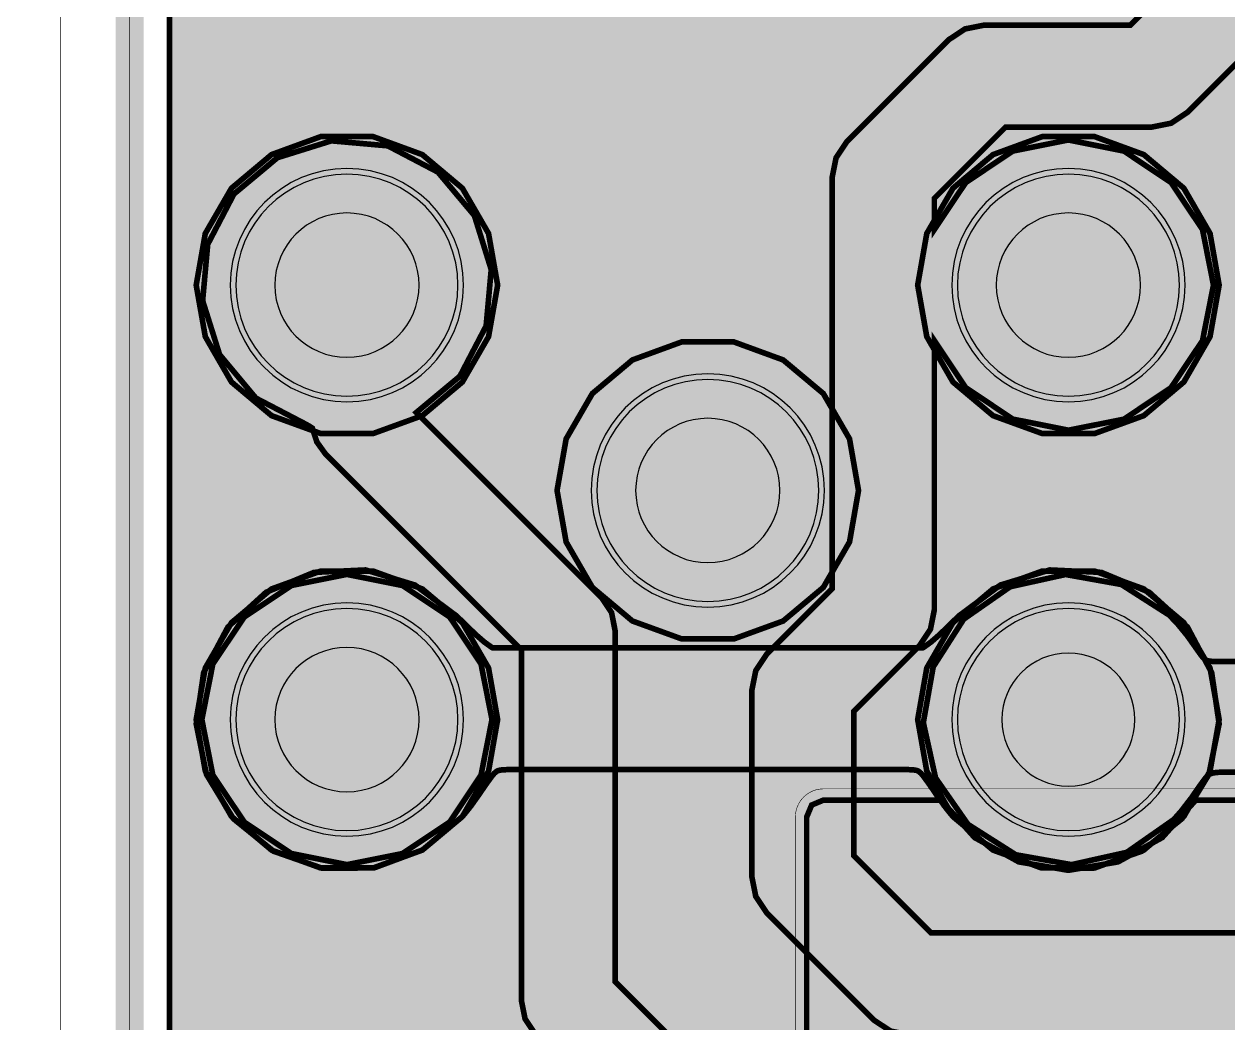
# Model space of a CAD drawing. Header units: millimetres. Extents: x -15.1 to 81.8, y -18.8 to 78.1.
# Drawn here: x -0.95 to 9.89, y 36.48 to 45.48 of the extents above; entities that cross this region are included whole.
import ezdxf

# ---------------------------------------------------------------- set-up
doc = ezdxf.new("R2010")
doc.units = ezdxf.units.MM
doc.header["$MEASUREMENT"] = 0
for name, color, linetype, true_color in [('Board-Outline-Layer', 7, 'Continuous', 0xff00ff), ('Bottom-Layer', 7, 'Continuous', 0x0000ff), ('Bottom-Paste-Mask-Layer', 7, 'Continuous', 0x800000), ('Bottom-Solder-Mask-Layer', 7, 'Continuous', 0xaa00ff), ('Hole-Layer', 7, 'Continuous', 0x222222), ('Inner1', 7, 'Continuous', 0x999966), ('Inner2', 7, 'Continuous', 0x008000), ('Multi-Layer', 7, 'Continuous', 0xc0c0c0), ('Top-Layer', 7, 'Continuous', 0xff0000), ('Top-Paste-Mask-Layer', 7, 'Continuous', 0x808080), ('Top-Silkscreen-Layer', 7, 'Continuous', 0xffcc00), ('Top-Solder-Mask-Layer', 7, 'Continuous', 0x800080)]:
    doc.layers.add(name, color=color, linetype=linetype, true_color=true_color)

msp = doc.modelspace()

# ---------------------------------------------------------------- hatches: boundary and pattern name
at = {"layer": 'Bottom-Layer'}
for points in [[(0.358, 53), (0.448, 53.684), (0.712, 54.321), (1.132, 54.868), (1.679, 55.288), (2.316, 55.552), (3, 55.642), (62, 55.642), (62.684, 55.552), (63.321, 55.288), (63.868, 54.868), (64.288, 54.321), (64.552, 53.684), (64.642, 53), (64.642, 3), (64.552, 2.316), (64.288, 1.679), (63.868, 1.132), (63.321, 0.712), (62.684, 0.448), (62, 0.358), (3, 0.358), (2.316, 0.448), (1.679, 0.712), (1.132, 1.132), (0.712, 1.679), (0.448, 2.316), (0.358, 3)], [(0.599, 43.125), (0.681, 42.661), (0.917, 42.252), (1.278, 41.949), (1.721, 41.788), (2.193, 41.788), (2.636, 41.949), (2.997, 42.252), (3.233, 42.661), (3.315, 43.125), (3.233, 43.59), (2.997, 43.998), (2.636, 44.301), (2.193, 44.463), (1.721, 44.463), (1.278, 44.301), (0.917, 43.998), (0.681, 43.59)], [(7.099, 43.125), (7.181, 42.661), (7.417, 42.252), (7.778, 41.949), (8.221, 41.788), (8.693, 41.788), (9.136, 41.949), (9.497, 42.252), (9.733, 42.661), (9.815, 43.125), (9.733, 43.59), (9.497, 43.998), (9.136, 44.301), (8.693, 44.463), (8.221, 44.463), (7.778, 44.301), (7.417, 43.998), (7.181, 43.59)], [(0.957, 43.125, 1), (2.957, 43.125, 1)], [(7.457, 43.125, 1), (9.457, 43.125, 1)], [(4.208, 41.275, 1), (6.208, 41.275, 1)], [(3.258, 39.864), (3.193, 39.911), (3.118, 39.976), (2.944, 40.145), (2.57, 40.423), (2.125, 40.559), (1.66, 40.537), (1.229, 40.358), (0.885, 40.045), (0.666, 39.633), (0.599, 39.172), (0.692, 38.716), (0.934, 38.318), (1.296, 38.025), (1.736, 37.871), (2.202, 37.875), (2.639, 38.037), (2.996, 38.336), (3.005, 38.347), (3.011, 38.354), (3.017, 38.361), (3.06, 38.415), (3.066, 38.423), (3.072, 38.43), (3.148, 38.537), (3.151, 38.541), (3.153, 38.545), (3.217, 38.638), (3.269, 38.709), (3.284, 38.726), (3.297, 38.738), (3.305, 38.744), (3.311, 38.748), (3.318, 38.751), (3.33, 38.754), (3.353, 38.758), (3.397, 38.76), (7.017, 38.76), (7.061, 38.758), (7.084, 38.754), (7.096, 38.751), (7.103, 38.748), (7.109, 38.744), (7.117, 38.738), (7.13, 38.726), (7.145, 38.709), (7.197, 38.638), (7.261, 38.545), (7.263, 38.541), (7.266, 38.537), (7.342, 38.43), (7.348, 38.423), (7.354, 38.415), (7.397, 38.361), (7.403, 38.354), (7.409, 38.347), (7.418, 38.336), (7.775, 38.037), (8.212, 37.875), (8.678, 37.871), (9.118, 38.025), (9.48, 38.318), (9.722, 38.716), (9.815, 39.172), (9.748, 39.633), (9.529, 40.045), (9.185, 40.358), (8.754, 40.537), (8.289, 40.559), (7.844, 40.423), (7.47, 40.145), (7.296, 39.976), (7.221, 39.911), (7.156, 39.864), (7.143, 39.857), (3.27, 39.857)], [(0.957, 39.211, 1), (2.957, 39.211, 1)], [(7.457, 39.211, 1), (9.457, 39.211, 1)]]:
    msp.add_hatch(color=256, dxfattribs=at).paths.add_polyline_path(points)
at = {"layer": 'Bottom-Paste-Mask-Layer'}
for points in [[(0.957, 43.125, 1), (2.957, 43.125, 1)], [(7.457, 43.125, 1), (9.457, 43.125, 1)], [(4.208, 41.275, 1), (6.208, 41.275, 1)], [(0.957, 39.211, 1), (2.957, 39.211, 1)], [(7.457, 39.211, 1), (9.457, 39.211, 1)]]:
    msp.add_hatch(color=256, dxfattribs=at).paths.add_polyline_path(points)
at = {"layer": 'Bottom-Solder-Mask-Layer'}
for points in [[(0.906, 43.125, 1), (3.008, 43.125, 1)], [(7.406, 43.125, 1), (9.508, 43.125, 1)], [(4.157, 41.275, 1), (6.259, 41.275, 1)], [(0.906, 39.211, 1), (3.008, 39.211, 1)], [(7.406, 39.211, 1), (9.508, 39.211, 1)]]:
    msp.add_hatch(color=256, dxfattribs=at).paths.add_polyline_path(points)
at = {"layer": 'Hole-Layer'}
for points in [[(1.307, 43.125, 1), (2.607, 43.125, 1)], [(7.807, 43.125, 1), (9.107, 43.125, 1)], [(4.558, 41.275, 1), (5.858, 41.275, 1)], [(1.307, 39.211, 1), (2.607, 39.211, 1)], [(7.858, 39.211, 1), (9.056, 39.211, 1)]]:
    msp.add_hatch(color=256, dxfattribs=at).paths.add_polyline_path(points)
at = {"layer": 'Inner1'}
for points in [[(0.358, 53), (0.448, 53.684), (0.712, 54.321), (1.132, 54.868), (1.679, 55.288), (2.316, 55.552), (3, 55.642), (62, 55.642), (62.684, 55.552), (63.321, 55.288), (63.868, 54.868), (64.288, 54.321), (64.552, 53.684), (64.642, 53), (64.642, 3), (64.552, 2.316), (64.288, 1.679), (63.868, 1.132), (63.321, 0.712), (62.684, 0.448), (62, 0.358), (3, 0.358), (2.316, 0.448), (1.679, 0.712), (1.132, 1.132), (0.712, 1.679), (0.448, 2.316), (0.358, 3)], [(0.599, 43.125), (0.681, 42.661), (0.917, 42.252), (1.278, 41.949), (1.721, 41.788), (2.193, 41.788), (2.636, 41.949), (2.997, 42.252), (3.233, 42.661), (3.315, 43.125), (3.233, 43.59), (2.997, 43.998), (2.636, 44.301), (2.193, 44.463), (1.721, 44.463), (1.278, 44.301), (0.917, 43.998), (0.681, 43.59)], [(7.099, 43.125), (7.181, 42.661), (7.417, 42.252), (7.778, 41.949), (8.221, 41.788), (8.693, 41.788), (9.136, 41.949), (9.497, 42.252), (9.733, 42.661), (9.815, 43.125), (9.733, 43.59), (9.497, 43.998), (9.136, 44.301), (8.693, 44.463), (8.221, 44.463), (7.778, 44.301), (7.417, 43.998), (7.181, 43.59)], [(0.599, 39.211), (0.681, 38.747), (0.917, 38.338), (1.278, 38.035), (1.721, 37.874), (2.193, 37.874), (2.636, 38.035), (2.997, 38.338), (3.233, 38.747), (3.315, 39.211), (3.233, 39.676), (2.997, 40.084), (2.636, 40.388), (2.193, 40.549), (1.721, 40.549), (1.278, 40.388), (0.917, 40.084), (0.681, 39.676)], [(7.099, 39.211), (7.181, 38.747), (7.417, 38.338), (7.778, 38.035), (8.221, 37.874), (8.693, 37.874), (9.136, 38.035), (9.497, 38.338), (9.733, 38.747), (9.815, 39.211), (9.733, 39.676), (9.497, 40.084), (9.136, 40.388), (8.693, 40.549), (8.221, 40.549), (7.778, 40.388), (7.417, 40.084), (7.181, 39.676)]]:
    msp.add_hatch(color=256, dxfattribs=at).paths.add_polyline_path(points)
at = {"layer": 'Inner2'}
for points in [[(7.665, 31.901), (6.169, 31.901), (6.432, 32.272), (6.558, 32.709), (6.532, 33.163), (6.358, 33.584), (6.055, 33.923), (5.657, 34.143), (5.208, 34.219), (4.76, 34.143), (4.361, 33.923), (4.058, 33.584), (3.884, 33.163), (3.859, 32.709), (3.985, 32.272), (4.248, 31.901), (2.749, 31.901), (2.373, 32.09), (1.957, 32.156), (1.541, 32.09), (1.165, 31.901), (0.358, 31.901), (0.358, 53), (0.448, 53.684), (0.712, 54.321), (1.132, 54.868), (1.679, 55.288), (2.316, 55.552), (3, 55.642), (12.246, 55.642), (12.246, 53.865), (12.243, 53.818), (12.242, 53.77), (12.243, 53.723), (12.246, 53.675), (12.246, 51.325), (12.243, 51.278), (12.242, 51.23), (12.243, 51.183), (12.246, 51.135), (12.246, 48.803), (11.602, 48.803), (9.99, 50.414), (9.795, 50.738), (9.659, 51.091), (9.659, 51.869), (9.56, 52.239), (9.29, 52.509), (8.92, 52.608), (7.242, 52.608), (6.872, 52.509), (6.601, 52.239), (6.502, 51.869), (6.502, 50.414), (6.601, 50.045), (6.872, 49.774), (7.242, 49.675), (8.349, 49.675), (8.478, 49.575), (8.598, 49.464), (10.673, 47.389), (10.942, 47.21), (11.259, 47.147), (12.246, 47.147), (12.246, 32.053), (12.201, 31.946), (12.093, 31.901), (9.249, 31.901), (8.873, 32.09), (8.457, 32.156), (8.041, 32.09)], [(0.599, 43.125), (0.681, 42.661), (0.917, 42.252), (1.278, 41.949), (1.721, 41.788), (2.193, 41.788), (2.636, 41.949), (2.997, 42.252), (3.233, 42.661), (3.315, 43.125), (3.233, 43.59), (2.997, 43.998), (2.636, 44.301), (2.193, 44.463), (1.721, 44.463), (1.278, 44.301), (0.917, 43.998), (0.681, 43.59)], [(7.099, 43.125), (7.181, 42.661), (7.417, 42.252), (7.778, 41.949), (8.221, 41.788), (8.693, 41.788), (9.136, 41.949), (9.497, 42.252), (9.733, 42.661), (9.815, 43.125), (9.733, 43.59), (9.497, 43.998), (9.136, 44.301), (8.693, 44.463), (8.221, 44.463), (7.778, 44.301), (7.417, 43.998), (7.181, 43.59)], [(3.85, 41.275), (3.932, 40.811), (4.168, 40.402), (4.529, 40.099), (4.972, 39.938), (5.444, 39.938), (5.887, 40.099), (6.249, 40.402), (6.485, 40.811), (6.566, 41.275), (6.485, 41.74), (6.249, 42.148), (5.887, 42.451), (5.444, 42.613), (4.972, 42.613), (4.529, 42.451), (4.168, 42.148), (3.932, 41.74)], [(0.599, 39.211), (0.681, 38.747), (0.917, 38.338), (1.278, 38.035), (1.721, 37.874), (2.193, 37.874), (2.636, 38.035), (2.997, 38.338), (3.233, 38.747), (3.315, 39.211), (3.233, 39.676), (2.997, 40.084), (2.636, 40.388), (2.193, 40.549), (1.721, 40.549), (1.278, 40.388), (0.917, 40.084), (0.681, 39.676)], [(7.099, 39.211), (7.181, 38.747), (7.417, 38.338), (7.778, 38.035), (8.221, 37.874), (8.693, 37.874), (9.136, 38.035), (9.497, 38.338), (9.733, 38.747), (9.815, 39.211), (9.733, 39.676), (9.497, 40.084), (9.136, 40.388), (8.693, 40.549), (8.221, 40.549), (7.778, 40.388), (7.417, 40.084), (7.181, 39.676)], [(6.566, 32.861), (6.512, 33.243), (6.351, 33.595), (6.099, 33.887), (6.099, 38.333), (6.144, 38.441), (6.251, 38.486), (7.309, 38.486), (7.612, 38.148), (8.01, 37.929), (8.457, 37.853), (8.904, 37.929), (9.302, 38.148), (9.605, 38.486), (39.24, 38.486), (39.49, 38.258), (39.789, 38.1), (39.386, 37.86), (39.088, 37.497), (38.931, 37.055), (38.935, 36.585), (39.098, 36.145), (39.401, 35.787), (39.808, 35.553), (40.271, 35.472), (40.733, 35.553), (41.14, 35.787), (41.443, 36.145), (41.606, 36.585), (41.61, 37.055), (41.453, 37.497), (41.155, 37.86), (40.752, 38.1), (41.051, 38.258), (41.301, 38.486), (42.527, 38.486), (42.265, 38.322), (42.105, 38.058), (42.083, 37.75), (42.202, 37.465), (42.437, 37.265), (42.737, 37.194), (43.037, 37.265), (43.272, 37.465), (43.392, 37.75), (43.369, 38.058), (43.209, 38.322), (42.947, 38.486), (50.295, 38.486), (50.477, 38.237), (50.752, 38.097), (51.06, 38.097), (51.335, 38.235), (51.518, 38.484), (51.61, 38.432), (51.647, 38.333), (51.647, 31.764), (51.602, 31.656), (51.494, 31.611), (9.544, 31.611), (9.175, 31.95), (8.708, 32.132), (8.206, 32.132), (7.739, 31.95), (7.37, 31.611), (6.251, 31.611), (6.144, 31.656), (6.099, 31.764), (6.099, 31.836), (6.351, 32.128), (6.512, 32.479)]]:
    msp.add_hatch(color=256, dxfattribs=at).paths.add_polyline_path(points)
at = {"layer": 'Multi-Layer'}
for points in [[(0.957, 43.125, 1), (2.957, 43.125, 1)], [(0.957, 43.125, 1), (2.957, 43.125, 1)], [(0.957, 43.125, 1), (2.957, 43.125, 1)], [(7.457, 43.125, 1), (9.457, 43.125, 1)], [(7.457, 43.125, 1), (9.457, 43.125, 1)], [(7.457, 43.125, 1), (9.457, 43.125, 1)], [(4.208, 41.275, 1), (6.208, 41.275, 1)], [(4.208, 41.275, 1), (6.208, 41.275, 1)], [(4.208, 41.275, 1), (6.208, 41.275, 1)], [(0.957, 39.211, 1), (2.957, 39.211, 1)], [(0.957, 39.211, 1), (2.957, 39.211, 1)], [(0.957, 39.211, 1), (2.957, 39.211, 1)], [(7.457, 39.211, 1), (9.457, 39.211, 1)], [(7.457, 39.211, 1), (9.457, 39.211, 1)], [(7.457, 39.211, 1), (9.457, 39.211, 1)]]:
    msp.add_hatch(color=256, dxfattribs=at).paths.add_polyline_path(points)
at = {"layer": 'Top-Layer'}
for points in [[(24.033, 0.493), (24.137, 0.411), (24.258, 0.358), (3, 0.358), (2.316, 0.448), (1.679, 0.712), (1.132, 1.132), (0.712, 1.679), (0.448, 2.316), (0.358, 3), (0.358, 53), (0.448, 53.684), (0.712, 54.321), (1.132, 54.868), (1.679, 55.288), (2.316, 55.552), (3, 55.642), (62, 55.642), (62.684, 55.552), (63.321, 55.288), (63.868, 54.868), (64.288, 54.321), (64.552, 53.684), (64.642, 53), (64.642, 3), (64.552, 2.316), (64.288, 1.679), (63.868, 1.132), (63.321, 0.712), (62.684, 0.448), (62, 0.358), (43.802, 0.358), (43.924, 0.411), (44.028, 0.493), (45.074, 1.539), (45.29, 1.69), (45.545, 1.757), (45.638, 1.779), (45.72, 1.83), (45.813, 1.775), (45.92, 1.756), (46.62, 1.756), (46.696, 1.765), (46.768, 1.793), (46.973, 1.874), (47.192, 1.902), (47.301, 1.902), (47.464, 1.868), (47.599, 1.771), (47.713, 1.65), (47.872, 1.606), (48.672, 1.606), (48.837, 1.654), (48.951, 1.783), (49.054, 1.507), (49.273, 1.312), (49.559, 1.241), (51.435, 1.241), (51.741, 1.323), (51.965, 1.547), (52.047, 1.853), (52.047, 10.132), (51.965, 10.438), (51.741, 10.662), (51.435, 10.744), (49.559, 10.744), (49.253, 10.662), (49.029, 10.438), (48.947, 10.132), (48.947, 8.131), (48.833, 8.254), (48.672, 8.3), (47.872, 8.3), (47.68, 8.233), (47.572, 8.06), (47.446, 7.983), (47.301, 7.956), (47.192, 7.956), (46.989, 7.989), (46.808, 8.087), (46.719, 8.134), (46.62, 8.15), (45.92, 8.15), (45.813, 8.131), (45.72, 8.076), (45.627, 8.131), (45.52, 8.15), (44.82, 8.15), (44.603, 8.06), (44.513, 7.843), (44.513, 7.695), (44.484, 7.491), (44.4, 7.303), (44.311, 7.152), (44.281, 6.98), (44.281, 6.758), (44.119, 6.473), (44.127, 6.146), (44.303, 5.87), (44.596, 5.723), (44.923, 5.749), (45.189, 5.939), (45.32, 6.24), (45.276, 6.564), (45.276, 6.754), (45.402, 6.811), (45.537, 6.836), (45.635, 6.858), (45.72, 6.91), (45.813, 6.855), (45.92, 6.836), (46.62, 6.836), (46.686, 6.843), (46.748, 6.864), (46.965, 6.936), (47.192, 6.96), (47.301, 6.96), (47.485, 6.918), (47.632, 6.801), (47.739, 6.716), (47.872, 6.686), (48.672, 6.686), (48.833, 6.731), (48.947, 6.855), (48.947, 5.591), (48.833, 5.714), (48.672, 5.76), (47.872, 5.76), (47.691, 5.701), (47.579, 5.546), (47.45, 5.464), (47.301, 5.436), (47.192, 5.436), (46.983, 5.467), (46.792, 5.558), (46.71, 5.597), (46.62, 5.61), (45.92, 5.61), (45.813, 5.591), (45.72, 5.536), (45.627, 5.591), (45.52, 5.61), (44.82, 5.61), (44.674, 5.573), (44.563, 5.471), (44.495, 5.409), (44.405, 5.386), (44.215, 5.348), (44.053, 5.24), (43.82, 5.007), (43.519, 4.866), (43.337, 4.59), (43.324, 4.259), (43.487, 3.97), (43.776, 3.807), (44.107, 3.82), (44.383, 4.003), (44.524, 4.303), (44.586, 4.365), (44.637, 4.348), (44.686, 4.326), (44.752, 4.303), (44.82, 4.296), (45.52, 4.296), (45.627, 4.315), (45.72, 4.37), (45.813, 4.315), (45.92, 4.296), (46.62, 4.296), (46.695, 4.305), (46.766, 4.332), (46.972, 4.413), (47.192, 4.44), (47.301, 4.44), (47.465, 4.405), (47.602, 4.307), (47.715, 4.189), (47.872, 4.146), (48.672, 4.146), (48.833, 4.191), (48.947, 4.315), (48.947, 3.051), (48.833, 3.174), (48.672, 3.22), (47.872, 3.22), (47.692, 3.162), (47.58, 3.008), (47.451, 2.926), (47.301, 2.897), (47.192, 2.897), (46.982, 2.928), (46.791, 3.019), (46.709, 3.057), (46.62, 3.07), (45.92, 3.07), (45.813, 3.051), (45.72, 2.996), (45.627, 3.051), (45.52, 3.07), (44.82, 3.07), (44.604, 2.981), (44.513, 2.766), (44.461, 2.512), (44.316, 2.297), (43.427, 1.408), (38.755, 1.408), (38.891, 1.644), (39.066, 1.853), (42.448, 5.235), (42.564, 5.409), (42.605, 5.614), (42.605, 10.395), (42.606, 10.41), (42.74, 10.686), (42.74, 10.993), (42.608, 11.269), (42.368, 11.461), (42.069, 11.529), (41.77, 11.461), (41.53, 11.269), (41.398, 10.993), (41.398, 10.686), (41.532, 10.41), (41.533, 10.395), (41.533, 5.836), (38.005, 2.308), (37.512, 1.843), (36.992, 1.408), (30.517, 1.408), (30.538, 1.498), (30.545, 1.591), (30.545, 11.546), (30.463, 11.852), (30.239, 12.076), (29.933, 12.158), (27.877, 12.158), (27.571, 12.076), (27.347, 11.852), (27.265, 11.546), (27.265, 1.591), (27.272, 1.498), (27.293, 1.408), (24.634, 1.408), (24.286, 1.756), (24.903, 1.756), (24.991, 1.769), (25.072, 1.806), (25.265, 1.896), (25.475, 1.927), (25.584, 1.927), (25.734, 1.898), (25.864, 1.815), (25.975, 1.663), (26.155, 1.606), (26.955, 1.606), (27.172, 1.696), (27.262, 1.913), (27.262, 2.913), (27.172, 3.13), (26.955, 3.22), (26.155, 3.22), (25.994, 3.175), (25.881, 3.052), (25.746, 2.956), (25.584, 2.923), (25.475, 2.923), (25.256, 2.95), (25.052, 3.032), (24.98, 3.061), (24.903, 3.07), (24.203, 3.07), (24.096, 3.051), (24.003, 2.996), (23.91, 3.051), (23.803, 3.07), (23.539, 3.117), (23.307, 3.253), (19.311, 7.249), (19.311, 8.024), (19.35, 8.229), (19.463, 8.404), (19.663, 8.502), (19.744, 8.71), (19.744, 9.41), (19.744, 9.426), (19.743, 9.441), (19.88, 9.93), (19.848, 10.436), (19.651, 10.903), (19.311, 11.279), (19.311, 13.329), (20.665, 14.683), (21.837, 14.683), (22.043, 14.724), (22.216, 14.84), (23.852, 16.475), (23.968, 16.649), (24.009, 16.854), (24.009, 19.903), (25.038, 20.932), (25.154, 21.106), (25.195, 21.311), (25.195, 23.7), (25.154, 23.905), (25.038, 24.079), (24.247, 24.87), (24.903, 24.87), (25.008, 24.888), (25.1, 24.941), (25.275, 25.042), (25.475, 25.077), (25.584, 25.077), (25.727, 25.051), (25.852, 24.976), (25.957, 24.792), (26.155, 24.72), (26.955, 24.72), (27.172, 24.81), (27.262, 25.027), (27.262, 26.027), (27.172, 26.244), (26.955, 26.334), (26.155, 26.334), (26.027, 26.306), (25.922, 26.228), (25.77, 26.113), (25.584, 26.072), (25.475, 26.072), (25.242, 26.095), (25.019, 26.162), (24.962, 26.179), (24.903, 26.184), (24.203, 26.184), (24.096, 26.165), (24.003, 26.11), (23.91, 26.165), (23.803, 26.184), (23.444, 26.184), (23.905, 26.645), (24.021, 26.819), (24.062, 27.024), (24.062, 27.031), (24.066, 27.234), (24.08, 27.436), (24.14, 27.416), (24.203, 27.41), (24.903, 27.41), (24.971, 27.417), (25.035, 27.44), (25.249, 27.514), (25.475, 27.539), (25.584, 27.539), (25.767, 27.497), (25.913, 27.378), (26.02, 27.291), (26.155, 27.26), (26.955, 27.26), (27.172, 27.35), (27.262, 27.567), (27.262, 28.567), (27.172, 28.784), (26.955, 28.874), (26.155, 28.874), (25.965, 28.809), (25.856, 28.64), (25.73, 28.562), (25.584, 28.535), (25.475, 28.535), (25.27, 28.568), (25.087, 28.663), (25, 28.709), (24.903, 28.724), (24.66, 28.724), (24.873, 28.875), (25.004, 29.101), (25.029, 29.361), (24.944, 29.607), (24.764, 29.796), (24.521, 29.892), (24.508, 29.906), (24.483, 29.929), (24.458, 29.95), (24.903, 29.95), (24.993, 29.963), (25.075, 30.002), (25.265, 30.093), (25.475, 30.124), (25.584, 30.124), (25.733, 30.095), (25.862, 30.014), (25.974, 29.859), (26.155, 29.8), (26.955, 29.8), (27.172, 29.89), (27.262, 30.107), (27.262, 31.107), (27.172, 31.324), (26.955, 31.414), (26.155, 31.414), (25.997, 31.371), (25.884, 31.253), (25.748, 31.154), (25.584, 31.12), (25.475, 31.12), (25.255, 31.147), (25.049, 31.227), (24.978, 31.255), (24.903, 31.264), (24.203, 31.264), (24.096, 31.245), (24.003, 31.19), (23.91, 31.245), (23.803, 31.264), (23.751, 31.264), (23.571, 31.282), (23.398, 31.334), (23.257, 31.408), (23.1, 31.433), (19.882, 31.433), (19.692, 31.395), (19.53, 31.287), (18.713, 30.47), (18.482, 30.288), (18.395, 30.006), (18.395, 28.522), (18.148, 28.518), (17.905, 28.476), (17.809, 28.547), (17.72, 28.628), (17.496, 28.777), (17.233, 28.829), (16.889, 28.829), (16.833, 28.846), (16.775, 28.851), (16.075, 28.851), (15.968, 28.832), (15.875, 28.777), (15.782, 28.832), (15.675, 28.851), (14.975, 28.851), (14.856, 28.828), (14.756, 28.76), (14.595, 28.651), (14.404, 28.612), (14.295, 28.612), (14.154, 28.637), (14.03, 28.71), (13.935, 28.917), (13.723, 29.002), (12.923, 29.002), (12.706, 28.912), (12.616, 28.694), (12.616, 27.694), (12.706, 27.477), (12.923, 27.387), (13.723, 27.387), (13.838, 27.409), (13.936, 27.472), (14.101, 27.579), (14.295, 27.617), (14.404, 27.617), (14.65, 27.599), (14.891, 27.548), (14.933, 27.54), (14.975, 27.537), (15.675, 27.537), (15.782, 27.556), (15.875, 27.611), (15.968, 27.556), (16.075, 27.537), (16.177, 27.537), (16.336, 27.474), (16.506, 27.453), (16.785, 27.453), (16.696, 26.962), (16.762, 26.467), (16.978, 26.017), (17.322, 25.655), (17.76, 25.416), (18.251, 25.325), (18.746, 25.389), (19.437, 25.389), (19.654, 25.479), (19.744, 25.696), (19.744, 26.245), (19.883, 26.726), (19.867, 27.226), (19.697, 27.696), (19.39, 28.091), (19.39, 29.739), (20.088, 30.438), (21.798, 30.438), (21.714, 30.331), (21.684, 30.199), (21.684, 30.037), (21.605, 29.768), (21.684, 29.499), (21.703, 29.392), (21.758, 29.299), (21.703, 29.205), (21.684, 29.099), (21.684, 28.695), (21.652, 28.596), (21.641, 28.491), (21.641, 26.399), (21.125, 25.883), (20.932, 25.787), (20.719, 25.754), (20.187, 25.754), (19.97, 25.664), (19.88, 25.446), (19.88, 24.746), (19.97, 24.529), (20.187, 24.439), (21.39, 24.439), (18.374, 21.424), (18.258, 21.25), (18.217, 21.045), (18.217, 20.56), (18.171, 20.397), (18.045, 20.283), (17.877, 20.252), (17.751, 20.308), (17.614, 20.327), (17.347, 20.327), (17.114, 20.35), (16.891, 20.416), (16.834, 20.433), (16.775, 20.439), (16.075, 20.439), (15.968, 20.42), (15.875, 20.365), (15.782, 20.42), (15.675, 20.439), (14.975, 20.439), (14.865, 20.419), (14.77, 20.36), (14.6, 20.256), (14.404, 20.22), (14.295, 20.22), (14.152, 20.246), (14.028, 20.319), (13.927, 20.512), (13.723, 20.589), (12.923, 20.589), (12.706, 20.499), (12.616, 20.282), (12.616, 19.282), (12.706, 19.064), (12.923, 18.974), (13.723, 18.974), (13.846, 19), (13.949, 19.073), (14.106, 19.185), (14.295, 19.224), (14.404, 19.224), (14.641, 19.204), (14.87, 19.143), (14.922, 19.129), (14.975, 19.124), (15.675, 19.124), (15.782, 19.143), (15.875, 19.198), (15.968, 19.143), (16.075, 19.124), (16.775, 19.124), (16.88, 19.143), (16.972, 19.196), (17.098, 19.276), (17.24, 19.322), (17.046, 18.916), (16.979, 18.471), (17.047, 18.026), (17.242, 17.62), (17.548, 17.29), (17.937, 17.065), (18.376, 16.964), (18.825, 16.996), (19.503, 16.996), (19.721, 17.086), (19.811, 17.303), (19.811, 17.727), (19.974, 18.159), (20, 18.621), (19.885, 19.068), (19.641, 19.461), (19.289, 19.761), (19.289, 20.823), (21.568, 23.101), (21.568, 22.552), (21.587, 22.445), (21.642, 22.352), (21.587, 22.259), (21.568, 22.152), (21.568, 21.452), (21.584, 21.353), (21.631, 21.265), (21.728, 21.084), (21.762, 20.881), (21.762, 18.074), (21.177, 17.489), (20.984, 17.393), (20.771, 17.36), (20.253, 17.36), (20.036, 17.27), (19.946, 17.053), (19.946, 16.353), (20.036, 16.136), (20.253, 16.046), (21.503, 16.046), (21.721, 16.136), (21.811, 16.353), (21.811, 16.438), (21.844, 16.651), (21.939, 16.844), (22.612, 17.516), (22.719, 17.677), (22.757, 17.868), (22.757, 20.881), (22.782, 21.107), (22.854, 21.324), (22.875, 21.386), (22.882, 21.452), (22.882, 22.152), (22.863, 22.259), (22.808, 22.352), (22.819, 22.365), (22.829, 22.379), (22.94, 22.428), (23.036, 22.503), (23.253, 22.72), (23.539, 22.849), (23.724, 23.103), (23.758, 23.416), (23.633, 23.704), (23.381, 23.892), (23.069, 23.93), (22.779, 23.809), (22.588, 23.559), (22.581, 23.559), (22.575, 23.559), (22.026, 23.559), (23.038, 24.572), (23.042, 24.576), (23.046, 24.58), (23.084, 24.523), (23.13, 24.471), (24.123, 23.478), (24.123, 21.533), (23.094, 20.504), (22.978, 20.33), (22.937, 20.125), (22.937, 17.076), (21.615, 15.755), (20.443, 15.755), (20.238, 15.714), (20.064, 15.598), (18.509, 14.043), (18.312, 13.846), (18.239, 13.577), (18.239, 11.597), (18.155, 11.587), (18.071, 11.573), (17.988, 11.632), (17.912, 11.7), (17.75, 11.808), (17.56, 11.846), (17.312, 11.846), (17.104, 11.877), (16.915, 11.969), (16.832, 12.01), (16.74, 12.024), (16.04, 12.024), (15.933, 12.005), (15.84, 11.95), (15.747, 12.005), (15.64, 12.024), (14.94, 12.024), (14.866, 12.015), (14.796, 11.988), (14.589, 11.908), (14.369, 11.881), (14.295, 11.881), (14.128, 11.917), (13.991, 12.017), (13.878, 12.132), (13.723, 12.174), (12.923, 12.174), (12.706, 12.084), (12.616, 11.867), (12.616, 10.867), (12.706, 10.649), (12.923, 10.559), (13.723, 10.559), (13.906, 10.619), (14.017, 10.776), (14.145, 10.857), (14.295, 10.886), (14.369, 10.886), (14.577, 10.854), (14.767, 10.763), (14.849, 10.723), (14.94, 10.709), (15.64, 10.709), (15.747, 10.728), (15.84, 10.783), (15.933, 10.728), (16.04, 10.709), (16.74, 10.709), (16.814, 10.718), (16.883, 10.744), (16.961, 10.781), (17.043, 10.81), (16.877, 10.314), (16.89, 9.79), (17.081, 9.303), (17.426, 8.909), (17.884, 8.657), (17.944, 8.522), (18.06, 8.43), (18.193, 8.246), (18.239, 8.024), (18.239, 7.022), (18.292, 6.79), (18.441, 6.603), (19.311, 5.733), (18.322, 5.733), (18.105, 5.643), (18.015, 5.426), (18.015, 4.226), (18.105, 4.009), (18.322, 3.919), (18.444, 3.919), (18.516, 3.795), (18.541, 3.655), (18.541, 3.492), (18.366, 3.221), (18.354, 2.898), (18.508, 2.614), (18.785, 2.447), (19.108, 2.445), (19.387, 2.608), (19.545, 2.89), (19.537, 3.213), (19.537, 3.655), (19.556, 3.895), (19.614, 4.129), (19.625, 4.177), (19.629, 4.226), (19.629, 5.415), (22.557, 2.487), (22.716, 2.269), (22.8, 2.014), (22.82, 1.943), (22.857, 1.879), (22.9, 1.68), (23.014, 1.512)], [(5.739, 39.801), (5.64, 39.651), (5.605, 39.475), (5.605, 37.795), (5.64, 37.619), (5.739, 37.47), (6.704, 36.504), (6.854, 36.405), (7.029, 36.37), (11.022, 36.37), (11.771, 35.62), (11.757, 35.543), (11.72, 35.473), (11.543, 35.366), (11.473, 35.171), (11.473, 34.171), (11.563, 33.954), (11.78, 33.864), (12.58, 33.864), (12.797, 33.954), (12.887, 34.171), (12.887, 35.171), (12.862, 35.293), (12.791, 35.394), (12.717, 35.501), (12.691, 35.628), (12.691, 35.811), (12.656, 35.986), (12.556, 36.136), (11.537, 37.154), (11.388, 37.254), (11.212, 37.289), (7.22, 37.289), (6.524, 37.985), (6.524, 39.285), (7.114, 39.875), (7.214, 40.024), (7.249, 40.2), (7.249, 42.625), (7.532, 42.201), (7.956, 41.918), (8.457, 41.818), (8.957, 41.917), (9.381, 42.201), (9.665, 42.625), (9.764, 43.125), (9.665, 43.626), (9.381, 44.05), (8.957, 44.333), (8.457, 44.433), (7.956, 44.333), (7.532, 44.049), (7.249, 43.625), (7.249, 43.907), (7.891, 44.549), (9.208, 44.549), (9.383, 44.584), (9.533, 44.684), (11.528, 46.679), (11.628, 46.828), (11.663, 47.004), (11.663, 50.317), (11.664, 50.33), (11.664, 50.333), (11.666, 50.338), (11.669, 50.344), (11.686, 50.371), (11.939, 50.7), (12.06, 51.098), (12.033, 51.512), (11.861, 51.89), (11.567, 52.183), (11.188, 52.354), (10.773, 52.379), (10.377, 52.257), (10.048, 52.003), (9.831, 51.649), (9.753, 51.241), (9.823, 50.832), (10.034, 50.474), (10.357, 50.213), (10.547, 50.108), (10.618, 50.061), (10.678, 50.014), (10.695, 49.998), (10.71, 49.981), (10.721, 49.965), (10.729, 49.952), (10.735, 49.939), (10.739, 49.925), (10.742, 49.909), (10.743, 49.879), (10.743, 47.195), (9.017, 45.468), (7.701, 45.468), (7.525, 45.433), (7.376, 45.334), (6.464, 44.422), (6.364, 44.273), (6.329, 44.097), (6.329, 40.391)], [(9.52, 27.059), (9.183, 27.385), (8.754, 27.571), (8.286, 27.594), (7.841, 27.451), (7.474, 27.16), (7.233, 26.758), (7.15, 26.298), (7.233, 25.837), (7.474, 25.436), (7.841, 25.145), (8.286, 25.002), (8.754, 25.024), (9.183, 25.211), (9.52, 25.536), (9.52, 25.182), (9.552, 25.02), (9.643, 24.884), (11.231, 23.296), (11.368, 23.204), (11.529, 23.172), (14.196, 23.172), (14.215, 23.171), (14.234, 23.166), (14.337, 22.976), (14.539, 22.901), (15.239, 22.901), (15.345, 22.92), (15.439, 22.975), (15.532, 22.92), (15.639, 22.901), (16.339, 22.901), (16.445, 22.92), (16.539, 22.975), (16.712, 23.077), (16.91, 23.112), (16.92, 23.112), (17.067, 22.817), (17.345, 22.64), (17.675, 22.633), (17.96, 22.798), (18.118, 23.088), (18.104, 23.417), (17.921, 23.691), (17.622, 23.83), (17.49, 23.962), (17.329, 24.07), (17.138, 24.108), (16.91, 24.108), (16.676, 24.13), (16.451, 24.195), (16.396, 24.21), (16.339, 24.216), (15.639, 24.216), (15.532, 24.196), (15.439, 24.142), (15.345, 24.196), (15.239, 24.216), (14.539, 24.216), (14.371, 24.166), (14.258, 24.032), (14.228, 24.02), (14.196, 24.016), (11.704, 24.016), (10.363, 25.356), (10.363, 26.151), (11.062, 25.453), (11.198, 25.361), (11.36, 25.329), (11.958, 25.329), (11.976, 25.328), (11.994, 25.324), (11.994, 25.054), (12.084, 24.837), (12.301, 24.747), (13.301, 24.747), (13.518, 24.837), (13.608, 25.054), (13.608, 26.254), (13.518, 26.471), (13.301, 26.561), (12.301, 26.561), (12.084, 26.471), (11.994, 26.254), (11.994, 26.178), (11.976, 26.174), (11.958, 26.172), (11.534, 26.172), (10.951, 26.756), (10.951, 31.369), (10.919, 31.531), (10.828, 31.667), (9.344, 33.151), (9.207, 33.242), (9.046, 33.275), (7.949, 33.275), (4.373, 36.85), (4.373, 40.013), (4.341, 40.175), (4.25, 40.311), (2.583, 41.978), (2.975, 42.305), (3.211, 42.757), (3.257, 43.265), (3.105, 43.752), (2.777, 44.143), (2.325, 44.38), (1.817, 44.425), (1.331, 44.273), (0.939, 43.946), (0.703, 43.493), (0.657, 42.985), (0.81, 42.499), (1.137, 42.107), (1.589, 41.871), (1.62, 41.853), (1.645, 41.837), (1.686, 41.712), (1.763, 41.605), (3.53, 39.839), (3.53, 36.675), (3.562, 36.514), (3.654, 36.377), (7.476, 32.555), (7.613, 32.463), (7.774, 32.431), (8.871, 32.431), (10.108, 31.195), (10.108, 28.495), (9.062, 29.541), (9.062, 29.572), (9.063, 29.579), (9.067, 29.587), (9.077, 29.603), (9.094, 29.626), (9.118, 29.652), (9.166, 29.699), (9.511, 30.025), (9.718, 30.452), (9.758, 30.926), (9.626, 31.382), (9.341, 31.761), (8.938, 32.013), (8.472, 32.105), (8.004, 32.024), (7.596, 31.782), (7.302, 31.409), (7.159, 30.956), (7.188, 30.482), (7.384, 30.05), (7.722, 29.716), (7.725, 29.714), (7.733, 29.708), (7.742, 29.703), (7.805, 29.663), (7.815, 29.657), (7.825, 29.651), (7.949, 29.586), (7.956, 29.582), (7.962, 29.579), (8.074, 29.527), (8.162, 29.482), (8.184, 29.468), (8.198, 29.458), (8.204, 29.452), (8.206, 29.449), (8.208, 29.445), (8.212, 29.433), (8.217, 29.407), (8.219, 29.355), (8.253, 29.2), (8.343, 29.068), (9.52, 27.891)], [(0.957, 43.125, 1), (2.957, 43.125, 1)], [(7.457, 43.125, 1), (9.457, 43.125, 1)], [(13.99, 41.549), (13.729, 41.644), (13.453, 41.613), (13.219, 41.464), (13.074, 41.228), (13.049, 40.951), (13.149, 40.692), (13.136, 40.66), (13.121, 40.628), (13.032, 40.676), (12.932, 40.693), (12.232, 40.693), (12.039, 40.624), (11.932, 40.449), (11.858, 40.249), (11.731, 40.079), (11.385, 39.733), (9.807, 39.733), (9.754, 39.735), (9.722, 39.739), (9.704, 39.744), (9.695, 39.748), (9.689, 39.752), (9.682, 39.757), (9.671, 39.768), (9.656, 39.786), (9.604, 39.859), (9.54, 39.95), (9.533, 39.959), (9.527, 39.968), (9.446, 40.067), (9.437, 40.078), (9.428, 40.087), (9.408, 40.108), (9.397, 40.119), (9.386, 40.131), (9.379, 40.139), (9.371, 40.146), (9.364, 40.153), (8.934, 40.428), (8.431, 40.518), (7.933, 40.408), (7.514, 40.116), (7.239, 39.686), (7.15, 39.184), (7.26, 38.686), (7.552, 38.267), (7.983, 37.993), (8.485, 37.904), (8.983, 38.015), (9.401, 38.307), (9.406, 38.311), (9.412, 38.318), (9.419, 38.325), (9.466, 38.378), (9.473, 38.386), (9.48, 38.395), (9.559, 38.498), (9.564, 38.504), (9.569, 38.511), (9.633, 38.604), (9.686, 38.677), (9.702, 38.696), (9.715, 38.709), (9.724, 38.716), (9.732, 38.721), (9.743, 38.725), (9.762, 38.73), (9.792, 38.735), (9.843, 38.737), (11.591, 38.737), (11.782, 38.775), (11.943, 38.883), (12.309, 39.249), (12.502, 39.345), (12.715, 39.378), (12.932, 39.378), (13.039, 39.397), (13.132, 39.452), (13.226, 39.397), (13.332, 39.378), (14.032, 39.378), (14.25, 39.468), (14.34, 39.685), (14.34, 40.385), (14.324, 40.481), (14.28, 40.567), (14.229, 40.652), (14.195, 40.745), (14.225, 40.809), (14.247, 40.876), (14.272, 40.873), (14.297, 40.872), (14.997, 40.872), (15.214, 40.962), (15.304, 41.179), (15.304, 41.879), (15.289, 41.975), (15.245, 42.061), (15.174, 42.182), (15.131, 42.316), (15.141, 42.415), (15.152, 42.513), (15.154, 42.533), (15.155, 42.553), (15.155, 43.553), (15.065, 43.77), (14.848, 43.86), (14.048, 43.86), (13.83, 43.77), (13.74, 43.553), (13.74, 42.553), (13.822, 42.344), (14.024, 42.247), (14.054, 42.206), (14.079, 42.163), (14.053, 42.087), (14.021, 42.014), (13.997, 41.948), (13.99, 41.879)], [(4.208, 41.275, 1), (6.208, 41.275, 1)], [(0.65, 39.211), (0.749, 38.711), (1.033, 38.287), (1.457, 38.004), (1.957, 37.904), (2.457, 38.004), (2.882, 38.287), (3.165, 38.711), (3.264, 39.211), (3.165, 39.712), (2.882, 40.136), (2.457, 40.419), (1.957, 40.519), (1.457, 40.419), (1.033, 40.136), (0.749, 39.712)], [(0.957, 39.211, 1), (2.957, 39.211, 1)], [(7.457, 39.211, 1), (9.457, 39.211, 1)]]:
    msp.add_hatch(color=256, dxfattribs=at).paths.add_polyline_path(points)
at = {"layer": 'Top-Paste-Mask-Layer'}
for points in [[(0.957, 43.125, 1), (2.957, 43.125, 1)], [(7.457, 43.125, 1), (9.457, 43.125, 1)], [(4.208, 41.275, 1), (6.208, 41.275, 1)], [(0.957, 39.211, 1), (2.957, 39.211, 1)], [(7.457, 39.211, 1), (9.457, 39.211, 1)]]:
    msp.add_hatch(color=256, dxfattribs=at).paths.add_polyline_path(points)
at = {"layer": 'Top-Solder-Mask-Layer'}
for points in [[(0.906, 43.125, 1), (3.008, 43.125, 1)], [(7.406, 43.125, 1), (9.508, 43.125, 1)], [(4.157, 41.275, 1), (6.259, 41.275, 1)], [(0.906, 39.211, 1), (3.008, 39.211, 1)], [(7.406, 39.211, 1), (9.508, 39.211, 1)]]:
    msp.add_hatch(color=256, dxfattribs=at).paths.add_polyline_path(points)

# ---------------------------------------------------------------- linework, layer by layer
at = {"layer": 'Board-Outline-Layer', "const_width": 0.254}
msp.add_lwpolyline([(0, 3), (0, 53, -0.414), (3, 56), (62, 56, -0.414), (65, 53), (65, 3, -0.414), (62, 0), (3, 0, -0.414)], format="xyb", close=True, dxfattribs=at)
at = {"layer": 'Bottom-Layer', "const_width": 0.00508}
msp.add_lwpolyline([(-15.045, 29.64, 1), (81.789, 29.64, 1)], format="xyb", close=True, dxfattribs=at)
at = {"layer": 'Bottom-Layer'}
for points, const_width in [([(0.358, 3), (0.358, 53), (0.448, 53.684), (0.712, 54.321), (1.132, 54.868), (1.679, 55.288), (2.316, 55.552), (3, 55.642), (62, 55.642), (62.684, 55.552), (63.321, 55.288), (63.868, 54.868), (64.288, 54.321), (64.552, 53.684), (64.642, 53), (64.642, 3)], 0.0508), ([(1.483, 39.309), (8.24, 39.309)], 0.381), ([(8.24, 39.309), (8.36, 39.188)], 0.381)]:
    msp.add_lwpolyline(points, dxfattribs=dict(at, const_width=const_width))
at = {"layer": 'Bottom-Layer', "const_width": 0.0508}
for points in [[(0.599, 43.125), (0.681, 42.661), (0.917, 42.252), (1.278, 41.949), (1.721, 41.788), (2.193, 41.788), (2.636, 41.949), (2.997, 42.252), (3.233, 42.661), (3.315, 43.125), (3.233, 43.59), (2.997, 43.998), (2.636, 44.301), (2.193, 44.463), (1.721, 44.463), (1.278, 44.301), (0.917, 43.998), (0.681, 43.59)], [(7.099, 43.125), (7.181, 42.661), (7.417, 42.252), (7.778, 41.949), (8.221, 41.788), (8.693, 41.788), (9.136, 41.949), (9.497, 42.252), (9.733, 42.661), (9.815, 43.125), (9.733, 43.59), (9.497, 43.998), (9.136, 44.301), (8.693, 44.463), (8.221, 44.463), (7.778, 44.301), (7.417, 43.998), (7.181, 43.59)], [(3.258, 39.864), (3.193, 39.911), (3.118, 39.976), (2.944, 40.145), (2.57, 40.423), (2.125, 40.559), (1.66, 40.537), (1.229, 40.358), (0.885, 40.045), (0.666, 39.633), (0.599, 39.172), (0.692, 38.716), (0.934, 38.318), (1.296, 38.025), (1.736, 37.871), (2.202, 37.875), (2.639, 38.037), (2.996, 38.336), (3.005, 38.347), (3.011, 38.354), (3.017, 38.361), (3.06, 38.415), (3.066, 38.423), (3.072, 38.43), (3.148, 38.537), (3.151, 38.541), (3.153, 38.545), (3.217, 38.638), (3.269, 38.709), (3.284, 38.726), (3.297, 38.738), (3.305, 38.744), (3.311, 38.748), (3.318, 38.751), (3.33, 38.754), (3.353, 38.758), (3.397, 38.76), (7.017, 38.76), (7.061, 38.758), (7.084, 38.754), (7.096, 38.751), (7.103, 38.748), (7.109, 38.744), (7.117, 38.738), (7.13, 38.726), (7.145, 38.709), (7.197, 38.638), (7.261, 38.545), (7.263, 38.541), (7.266, 38.537), (7.342, 38.43), (7.348, 38.423), (7.354, 38.415), (7.397, 38.361), (7.403, 38.354), (7.409, 38.347), (7.418, 38.336), (7.775, 38.037), (8.212, 37.875), (8.678, 37.871), (9.118, 38.025), (9.48, 38.318), (9.722, 38.716), (9.815, 39.172), (9.748, 39.633), (9.529, 40.045), (9.185, 40.358), (8.754, 40.537), (8.289, 40.559), (7.844, 40.423), (7.47, 40.145), (7.296, 39.976), (7.221, 39.911), (7.156, 39.864), (7.143, 39.857), (3.27, 39.857)]]:
    msp.add_lwpolyline(points, close=True, dxfattribs=at)
at = {"layer": 'Bottom-Layer'}
for points in [[(0.957, 43.125, 1), (2.957, 43.125), (2.957, 43.125, 1), (0.957, 43.125)], [(7.457, 43.125, 1), (9.457, 43.125), (9.457, 43.125, 1), (7.457, 43.125)], [(0.957, 39.211, 1), (2.957, 39.211), (2.957, 39.211, 1), (0.957, 39.211)], [(7.457, 39.211, 1), (9.457, 39.211), (9.457, 39.211, 1), (7.457, 39.211)]]:
    msp.add_lwpolyline(points, format="xyb", dxfattribs=at)
msp.add_lwpolyline([(4.208, 41.275, 1), (6.208, 41.275, 1)], format="xyb", close=True, dxfattribs=at)
at = {"layer": 'Bottom-Paste-Mask-Layer'}
for points in [[(0.957, 43.125, 1), (2.957, 43.125), (2.957, 43.125, 1), (0.957, 43.125)], [(7.457, 43.125, 1), (9.457, 43.125), (9.457, 43.125, 1), (7.457, 43.125)], [(0.957, 39.211, 1), (2.957, 39.211), (2.957, 39.211, 1), (0.957, 39.211)], [(7.457, 39.211, 1), (9.457, 39.211), (9.457, 39.211, 1), (7.457, 39.211)]]:
    msp.add_lwpolyline(points, format="xyb", dxfattribs=at)
msp.add_lwpolyline([(4.208, 41.275, 1), (6.208, 41.275, 1)], format="xyb", close=True, dxfattribs=at)
at = {"layer": 'Bottom-Solder-Mask-Layer'}
for points in [[(0.906, 43.125, 1), (3.008, 43.125), (3.008, 43.125, 1), (0.906, 43.125)], [(0.906, 39.211, 1), (3.008, 39.211), (3.008, 39.211, 1), (0.906, 39.211)]]:
    msp.add_lwpolyline(points, format="xyb", dxfattribs=at)
for points in [[(7.406, 43.125, 1), (9.508, 43.125, 1)], [(4.157, 41.275, 1), (6.259, 41.275, 1)], [(7.406, 39.211, 1), (9.508, 39.211, 1)]]:
    msp.add_lwpolyline(points, format="xyb", close=True, dxfattribs=at)
at = {"layer": 'Hole-Layer'}
for points in [[(1.307, 43.125, 1), (2.607, 43.125), (2.607, 43.125, 1), (1.307, 43.125)], [(1.307, 39.211, 1), (2.607, 39.211), (2.607, 39.211, 1), (1.307, 39.211)], [(7.858, 39.211, 1), (9.056, 39.211), (9.056, 39.211, 1), (7.858, 39.211)]]:
    msp.add_lwpolyline(points, format="xyb", dxfattribs=at)
for points in [[(7.807, 43.125, 1), (9.107, 43.125, 1)], [(4.558, 41.275, 1), (5.858, 41.275, 1)]]:
    msp.add_lwpolyline(points, format="xyb", close=True, dxfattribs=at)
at = {"layer": 'Inner1', "const_width": 0.00508}
msp.add_lwpolyline([(0, 3), (0, 53, -0.414), (3, 56), (62, 56, -0.414), (65, 53), (65, 3, -0.414), (62, 0), (3, 0, -0.414)], format="xyb", close=True, dxfattribs=at)
at = {"layer": 'Inner1', "const_width": 0.0508}
msp.add_lwpolyline([(0.358, 3), (0.358, 53), (0.448, 53.684), (0.712, 54.321), (1.132, 54.868), (1.679, 55.288), (2.316, 55.552), (3, 55.642), (62, 55.642), (62.684, 55.552), (63.321, 55.288), (63.868, 54.868), (64.288, 54.321), (64.552, 53.684), (64.642, 53), (64.642, 3)], dxfattribs=at)
for points in [[(0.599, 43.125), (0.681, 42.661), (0.917, 42.252), (1.278, 41.949), (1.721, 41.788), (2.193, 41.788), (2.636, 41.949), (2.997, 42.252), (3.233, 42.661), (3.315, 43.125), (3.233, 43.59), (2.997, 43.998), (2.636, 44.301), (2.193, 44.463), (1.721, 44.463), (1.278, 44.301), (0.917, 43.998), (0.681, 43.59)], [(7.099, 43.125), (7.181, 42.661), (7.417, 42.252), (7.778, 41.949), (8.221, 41.788), (8.693, 41.788), (9.136, 41.949), (9.497, 42.252), (9.733, 42.661), (9.815, 43.125), (9.733, 43.59), (9.497, 43.998), (9.136, 44.301), (8.693, 44.463), (8.221, 44.463), (7.778, 44.301), (7.417, 43.998), (7.181, 43.59)], [(0.599, 39.211), (0.681, 38.747), (0.917, 38.338), (1.278, 38.035), (1.721, 37.874), (2.193, 37.874), (2.636, 38.035), (2.997, 38.338), (3.233, 38.747), (3.315, 39.211), (3.233, 39.676), (2.997, 40.084), (2.636, 40.388), (2.193, 40.549), (1.721, 40.549), (1.278, 40.388), (0.917, 40.084), (0.681, 39.676)], [(7.099, 39.211), (7.181, 38.747), (7.417, 38.338), (7.778, 38.035), (8.221, 37.874), (8.693, 37.874), (9.136, 38.035), (9.497, 38.338), (9.733, 38.747), (9.815, 39.211), (9.733, 39.676), (9.497, 40.084), (9.136, 40.388), (8.693, 40.549), (8.221, 40.549), (7.778, 40.388), (7.417, 40.084), (7.181, 39.676)]]:
    msp.add_lwpolyline(points, close=True, dxfattribs=at)
at = {"layer": 'Inner2', "const_width": 0.00508}
for points in [[(-0.626, 32.053), (-0.626, 57.598, -0.414), (-0.372, 57.852), (12.093, 57.852, -0.414), (12.347, 57.598), (12.347, 32.053, -0.414), (12.093, 31.799), (-0.372, 31.799, -0.414)], [(5.997, 31.764), (5.997, 38.333, -0.414), (6.251, 38.587), (51.494, 38.587, -0.414), (51.748, 38.333), (51.748, 31.764, -0.414), (51.494, 31.51), (6.251, 31.51, -0.414)]]:
    msp.add_lwpolyline(points, format="xyb", close=True, dxfattribs=at)
at = {"layer": 'Inner2', "const_width": 0.0508}
for points in [[(0.358, 31.901), (0.358, 53)], [(6.099, 31.764), (6.099, 31.836), (6.351, 32.128), (6.512, 32.479), (6.566, 32.861), (6.512, 33.243), (6.351, 33.595), (6.099, 33.887), (6.099, 38.333), (6.144, 38.441), (6.251, 38.486), (7.309, 38.486), (7.612, 38.148), (8.01, 37.929), (8.457, 37.853), (8.904, 37.929), (9.302, 38.148), (9.605, 38.486), (39.24, 38.486)]]:
    msp.add_lwpolyline(points, dxfattribs=at)
for points in [[(0.599, 43.125), (0.681, 42.661), (0.917, 42.252), (1.278, 41.949), (1.721, 41.788), (2.193, 41.788), (2.636, 41.949), (2.997, 42.252), (3.233, 42.661), (3.315, 43.125), (3.233, 43.59), (2.997, 43.998), (2.636, 44.301), (2.193, 44.463), (1.721, 44.463), (1.278, 44.301), (0.917, 43.998), (0.681, 43.59)], [(7.099, 43.125), (7.181, 42.661), (7.417, 42.252), (7.778, 41.949), (8.221, 41.788), (8.693, 41.788), (9.136, 41.949), (9.497, 42.252), (9.733, 42.661), (9.815, 43.125), (9.733, 43.59), (9.497, 43.998), (9.136, 44.301), (8.693, 44.463), (8.221, 44.463), (7.778, 44.301), (7.417, 43.998), (7.181, 43.59)], [(3.85, 41.275), (3.932, 40.811), (4.168, 40.402), (4.529, 40.099), (4.972, 39.938), (5.444, 39.938), (5.887, 40.099), (6.249, 40.402), (6.485, 40.811), (6.566, 41.275), (6.485, 41.74), (6.249, 42.148), (5.887, 42.451), (5.444, 42.613), (4.972, 42.613), (4.529, 42.451), (4.168, 42.148), (3.932, 41.74)], [(0.599, 39.211), (0.681, 38.747), (0.917, 38.338), (1.278, 38.035), (1.721, 37.874), (2.193, 37.874), (2.636, 38.035), (2.997, 38.338), (3.233, 38.747), (3.315, 39.211), (3.233, 39.676), (2.997, 40.084), (2.636, 40.388), (2.193, 40.549), (1.721, 40.549), (1.278, 40.388), (0.917, 40.084), (0.681, 39.676)], [(7.099, 39.211), (7.181, 38.747), (7.417, 38.338), (7.778, 38.035), (8.221, 37.874), (8.693, 37.874), (9.136, 38.035), (9.497, 38.338), (9.733, 38.747), (9.815, 39.211), (9.733, 39.676), (9.497, 40.084), (9.136, 40.388), (8.693, 40.549), (8.221, 40.549), (7.778, 40.388), (7.417, 40.084), (7.181, 39.676)]]:
    msp.add_lwpolyline(points, close=True, dxfattribs=at)
at = {"layer": 'Multi-Layer'}
for points in [[(0.957, 43.125, 1), (2.957, 43.125), (2.957, 43.125, 1), (0.957, 43.125)], [(0.957, 43.125, 1), (2.957, 43.125), (2.957, 43.125, 1), (0.957, 43.125)], [(0.957, 43.125, 1), (2.957, 43.125), (2.957, 43.125, 1), (0.957, 43.125)], [(7.457, 43.125, 1), (9.457, 43.125), (9.457, 43.125, 1), (7.457, 43.125)], [(7.457, 43.125, 1), (9.457, 43.125), (9.457, 43.125, 1), (7.457, 43.125)], [(7.457, 43.125, 1), (9.457, 43.125), (9.457, 43.125, 1), (7.457, 43.125)], [(0.957, 39.211, 1), (2.957, 39.211), (2.957, 39.211, 1), (0.957, 39.211)], [(0.957, 39.211, 1), (2.957, 39.211), (2.957, 39.211, 1), (0.957, 39.211)], [(0.957, 39.211, 1), (2.957, 39.211), (2.957, 39.211, 1), (0.957, 39.211)], [(7.457, 39.211, 1), (9.457, 39.211), (9.457, 39.211, 1), (7.457, 39.211)], [(7.457, 39.211, 1), (9.457, 39.211), (9.457, 39.211, 1), (7.457, 39.211)], [(7.457, 39.211, 1), (9.457, 39.211), (9.457, 39.211, 1), (7.457, 39.211)]]:
    msp.add_lwpolyline(points, format="xyb", dxfattribs=at)
msp.add_lwpolyline([(4.208, 41.275, 1), (6.208, 41.275, 1)], format="xyb", close=True, dxfattribs=at)
msp.add_lwpolyline([(4.208, 41.275, 1), (6.208, 41.275, 1)], format="xyb", close=True, dxfattribs=at)
msp.add_lwpolyline([(4.208, 41.275, 1), (6.208, 41.275, 1)], format="xyb", close=True, dxfattribs=at)
at = {"layer": 'Top-Layer', "const_width": 0.00508}
msp.add_lwpolyline([(-15.057, 29.71, 1), (81.777, 29.71, 1)], format="xyb", close=True, dxfattribs=at)
at = {"layer": 'Top-Layer'}
for points, const_width in [([(0.358, 3), (0.358, 53), (0.448, 53.684), (0.712, 54.321), (1.132, 54.868), (1.679, 55.288), (2.316, 55.552), (3, 55.642), (62, 55.642), (62.684, 55.552), (63.321, 55.288), (63.868, 54.868), (64.288, 54.321), (64.552, 53.684), (64.642, 53), (64.642, 3)], 0.0508), ([(10.743, 47.195), (9.017, 45.468), (7.701, 45.468), (7.525, 45.433), (7.376, 45.334), (6.464, 44.422), (6.364, 44.273), (6.329, 44.097), (6.329, 40.391), (5.739, 39.801), (5.64, 39.651), (5.605, 39.475), (5.605, 37.795), (5.64, 37.619), (5.739, 37.47), (6.704, 36.504), (6.854, 36.405), (7.029, 36.37), (11.022, 36.37)], 0.0508), ([(9.208, 45.009), (11.203, 47.004)], 0.305), ([(11.212, 37.289), (7.22, 37.289), (6.524, 37.985), (6.524, 39.285), (7.114, 39.875), (7.214, 40.024), (7.249, 40.2), (7.249, 42.625), (7.532, 42.201), (7.956, 41.918), (8.457, 41.818), (8.957, 41.917), (9.381, 42.201), (9.665, 42.625), (9.764, 43.125), (9.665, 43.626), (9.381, 44.05), (8.957, 44.333), (8.457, 44.433), (7.956, 44.333), (7.532, 44.049), (7.249, 43.625), (7.249, 43.907), (7.891, 44.549), (9.208, 44.549), (9.383, 44.584), (9.533, 44.684), (11.528, 46.679)], 0.0508), ([(6.789, 44.097), (7.701, 45.009)], 0.305), ([(7.701, 45.009), (9.208, 45.009)], 0.305), ([(7.949, 33.275), (4.373, 36.85), (4.373, 40.013), (4.341, 40.175), (4.25, 40.311), (2.583, 41.978), (2.975, 42.305), (3.211, 42.757), (3.257, 43.265), (3.105, 43.752), (2.777, 44.143), (2.325, 44.38), (1.817, 44.425), (1.331, 44.273), (0.939, 43.946), (0.703, 43.493), (0.657, 42.985), (0.81, 42.499), (1.137, 42.107), (1.589, 41.871), (1.62, 41.853), (1.645, 41.837), (1.686, 41.712), (1.763, 41.605), (3.53, 39.839), (3.53, 36.675), (3.562, 36.514), (3.654, 36.377)], 0.0508), ([(6.789, 40.2), (6.789, 44.097)], 0.305), ([(2.061, 41.903), (2.061, 42.545)], 0.229), ([(3.952, 40.013), (2.061, 41.903)], 0.229), ([(11.385, 39.733), (9.807, 39.733), (9.754, 39.735), (9.722, 39.739), (9.704, 39.744), (9.695, 39.748), (9.689, 39.752), (9.682, 39.757), (9.671, 39.768), (9.656, 39.786), (9.604, 39.859), (9.54, 39.95), (9.533, 39.959), (9.527, 39.968), (9.446, 40.067), (9.437, 40.078), (9.428, 40.087), (9.408, 40.108), (9.397, 40.119), (9.386, 40.131), (9.379, 40.139), (9.371, 40.146), (9.364, 40.153), (8.934, 40.428), (8.431, 40.518), (7.933, 40.408), (7.514, 40.116), (7.239, 39.686), (7.15, 39.184), (7.26, 38.686), (7.552, 38.267), (7.983, 37.993), (8.485, 37.904), (8.983, 38.015), (9.401, 38.307), (9.406, 38.311), (9.412, 38.318), (9.419, 38.325), (9.466, 38.378), (9.473, 38.386), (9.48, 38.395), (9.559, 38.498), (9.564, 38.504), (9.569, 38.511), (9.633, 38.604), (9.686, 38.677), (9.702, 38.696), (9.715, 38.709), (9.724, 38.716), (9.732, 38.721), (9.743, 38.725), (9.762, 38.73), (9.792, 38.735), (9.843, 38.737), (11.591, 38.737)], 0.0508), ([(6.064, 39.475), (6.789, 40.2)], 0.305), ([(3.952, 36.675), (3.952, 40.013)], 0.229), ([(6.064, 37.795), (6.064, 39.475)], 0.305), ([(8.695, 39.235), (11.591, 39.235)], 0.381), ([(7.029, 36.829), (6.064, 37.795)], 0.305), ([(11.212, 36.829), (7.029, 36.829)], 0.305), ([(7.774, 32.853), (3.952, 36.675)], 0.229)]:
    msp.add_lwpolyline(points, dxfattribs=dict(at, const_width=const_width))
for points in [[(0.957, 43.125, 1), (2.957, 43.125), (2.957, 43.125, 1), (0.957, 43.125)], [(7.457, 43.125, 1), (9.457, 43.125), (9.457, 43.125, 1), (7.457, 43.125)], [(0.957, 39.211, 1), (2.957, 39.211), (2.957, 39.211, 1), (0.957, 39.211)], [(7.457, 39.211, 1), (9.457, 39.211), (9.457, 39.211, 1), (7.457, 39.211)]]:
    msp.add_lwpolyline(points, format="xyb", dxfattribs=at)
msp.add_lwpolyline([(4.208, 41.275, 1), (6.208, 41.275, 1)], format="xyb", close=True, dxfattribs=at)
at = {"layer": 'Top-Layer', "const_width": 0.0508}
msp.add_lwpolyline([(0.65, 39.211), (0.749, 38.711), (1.033, 38.287), (1.457, 38.004), (1.957, 37.904), (2.457, 38.004), (2.882, 38.287), (3.165, 38.711), (3.264, 39.211), (3.165, 39.712), (2.882, 40.136), (2.457, 40.419), (1.957, 40.519), (1.457, 40.419), (1.033, 40.136), (0.749, 39.712)], close=True, dxfattribs=at)
at = {"layer": 'Top-Paste-Mask-Layer'}
for points in [[(0.957, 43.125, 1), (2.957, 43.125), (2.957, 43.125, 1), (0.957, 43.125)], [(7.457, 43.125, 1), (9.457, 43.125), (9.457, 43.125, 1), (7.457, 43.125)], [(0.957, 39.211, 1), (2.957, 39.211), (2.957, 39.211, 1), (0.957, 39.211)], [(7.457, 39.211, 1), (9.457, 39.211), (9.457, 39.211, 1), (7.457, 39.211)]]:
    msp.add_lwpolyline(points, format="xyb", dxfattribs=at)
msp.add_lwpolyline([(4.208, 41.275, 1), (6.208, 41.275, 1)], format="xyb", close=True, dxfattribs=at)
at = {"layer": 'Top-Silkscreen-Layer', "const_width": 0.254}
for points in [[(3.856, 45.375, 1), (6.558, 45.375), (6.558, 45.375, 1), (3.856, 45.375)], [(3.856, 45.375, 1), (6.558, 45.375), (6.558, 45.375, 1), (3.856, 45.375)], [(2.905, 43.846, 1), (3.765, 43.846), (3.765, 43.846, 1), (2.905, 43.846)], [(2.905, 43.846, 1), (3.765, 43.846), (3.765, 43.846, 1), (2.905, 43.846)], [(2.879, 38.46, 1), (3.739, 38.46), (3.739, 38.46, 1), (2.879, 38.46)], [(2.879, 38.46, 1), (3.739, 38.46), (3.739, 38.46, 1), (2.879, 38.46)], [(3.856, 36.961, 1), (6.558, 36.961), (6.558, 36.961, 1), (3.856, 36.961)], [(3.856, 36.961, 1), (6.558, 36.961), (6.558, 36.961, 1), (3.856, 36.961)]]:
    msp.add_lwpolyline(points, format="xyb", dxfattribs=at)
for points in [[(2.207, 44.331), (2.207, 46.42)], [(2.207, 44.331), (2.207, 46.42)], [(8.207, 46.42), (8.207, 44.331)], [(8.207, 46.42), (8.207, 44.331)], [(4.659, 42.375), (2.933, 42.375)], [(4.659, 42.375), (2.933, 42.375)], [(7.481, 42.375), (5.758, 42.375)], [(7.481, 42.375), (5.758, 42.375)], [(3.188, 39.236), (7.226, 39.236)], [(3.188, 39.236), (7.226, 39.236)], [(2.207, 35.917), (2.207, 38.006)], [(2.207, 35.917), (2.207, 38.006)], [(8.207, 38.006), (8.207, 35.917)], [(8.207, 38.006), (8.207, 35.917)]]:
    msp.add_lwpolyline(points, dxfattribs=at)
for points in [[(6.679, 43.874, 1), (7.539, 43.874, 1)], [(6.679, 43.874, 1), (7.539, 43.874, 1)], [(6.677, 38.461, 1), (7.537, 38.461, 1)], [(6.677, 38.461, 1), (7.537, 38.461, 1)]]:
    msp.add_lwpolyline(points, format="xyb", close=True, dxfattribs=at)
at = {"layer": 'Top-Solder-Mask-Layer'}
for points in [[(0.906, 43.125, 1), (3.008, 43.125), (3.008, 43.125, 1), (0.906, 43.125)], [(0.906, 39.211, 1), (3.008, 39.211), (3.008, 39.211, 1), (0.906, 39.211)]]:
    msp.add_lwpolyline(points, format="xyb", dxfattribs=at)
for points in [[(7.406, 43.125, 1), (9.508, 43.125, 1)], [(4.157, 41.275, 1), (6.259, 41.275, 1)], [(7.406, 39.211, 1), (9.508, 39.211, 1)]]:
    msp.add_lwpolyline(points, format="xyb", close=True, dxfattribs=at)

doc.saveas('drawing.dxf')
